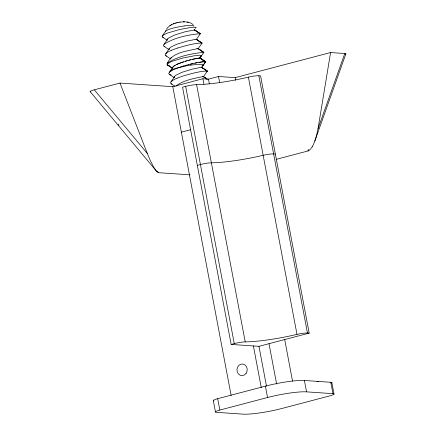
<?xml version="1.0" encoding="UTF-8"?>
<svg xmlns="http://www.w3.org/2000/svg" width="436" height="436" viewBox="0 0 436 436"><rect width="100%" height="100%" fill="white"/><g stroke="black" fill="none" stroke-linecap="round" stroke-linejoin="round"><path stroke-width="0.65" d="M201.835 66.185L203.22 65.22L203.072 64.675L198.227 64.272L188.336 65.427L175.485 68.381L170.83 70.321L170.122 71.063L170.302 71.433M174.302 77.265L174.662 76.305L175.893 75.237L182.079 72.278L192.265 69.122L201.35 67.286L207.34 71.128L203.367 76.763M167.239 39.883L167.604 38.935L168.83 37.856L175.016 34.896L185.202 31.752L194.592 29.904L200.277 33.746L196.44 39.294L195.938 39.496M318.029 128.68L330.581 52.538L344.783 53.508L318.029 128.68L316.307 136.501M308.345 149.265C306.383 154.033 312.399 147.297 312.492 146.174M314.825 141.051L345.846 53.906M165.718 31.011L162.279 35.959L162.159 36.777L167.244 40.314M166.476 29.272C169.277 24.612 175.054 22.934 180.123 22.078M197.704 48.848L198.211 48.647L202.048 43.104L196.058 39.262L186.973 41.098L176.782 44.254L170.596 47.213L169.075 48.778L169.157 49.655M197.306 48.663C186.428 51.394 171.74 52.107 166.934 64.136L167.609 65.057L172.52 68.359M167.604 38.935L163.402 45.431L164.078 46.352L168.988 49.66M169.37 48.282L165.168 54.783L165.844 55.704L170.754 59.002M187.082 60.702L177.387 64.119L174.122 65.88L172.901 66.991L168.694 73.455L169.375 74.376L174.28 77.684M174.662 76.305L170.465 82.807L171.141 83.728L174.956 86.29M203.307 52.827A19.304 1.237 -8 0 0 203.814 52.445L198.129 48.614L203.814 52.445L199.835 58.081M203.22 65.22L205.579 61.792L199.89 57.928L193.644 59.013L185.344 61.253M172.536 68.338L167.844 65.182L167.38 64.435L167.637 63.907L169.773 62.397L172.661 61.122L182.902 58.015L195.181 55.623L199.361 55.219L201.563 55.454L199.971 57.972L192.123 59.405M162.279 35.959L164.481 34.373L167.642 32.994L179.234 29.604L189.889 27.599L194.069 27.196L196.265 27.43L195.252 28.236M200.277 33.746L194.592 29.904L200.277 33.746L199.628 34.139M167.446 63.002C178.068 56.2 191.279 53.612 203.694 52.336M163.909 44.292C174.542 37.501 187.736 34.913 200.157 33.627M165.675 53.644L168.563 51.628L171.724 50.167M169.206 72.316L173.566 69.575L181.338 66.654M170.972 81.668L173.86 79.652L177.016 78.191M201.868 43.268L196.358 39.256L202.048 43.104M207.34 71.128L201.655 67.28L207.34 71.128L206.691 71.509M201.585 55.639L200.871 56.135M173.414 66.463L175.043 65.34M169.931 25.675L170.71 25.195M166.045 30.705L168.291 29.615A14.399 1.957 -10.7 0 1 178.842 26.836L184.106 25.953M194.674 29.948L194.173 30.149M171.076 24.988L171.898 24.547M176.139 64.751L177.398 64.152M204.925 62.163L205.574 61.77L199.895 57.961M204.931 62.19L205.579 61.792L199.89 57.928L205.579 61.792L201.737 67.318L201.23 67.52M174.177 23.571L173.474 23.844M181.932 62.37L183.616 61.798M177.806 47.976C185.676 45.736 193.709 43.257 201.923 42.979M181.343 66.686L183.594 65.956M175.572 23.092L176.357 22.863M183.6 65.989L185.91 65.291M185.921 65.324L188.248 64.664M188.81 60.217L190.499 59.776M330.581 52.538L235.195 77.635L218.518 76.491L208.473 79.134L202.914 78.758L172.781 86.682L119.982 83.074L94.318 89.821L147.297 153.439L150.469 160.911L153.723 167.206L156.54 171.315L158.491 172.694L157.227 171.179M185.66 86.366L182.553 87.184L231.156 344.429L258.957 346.326L309.178 333.115L260.57 75.869L258.848 75.755A8.758 1.188 -10.7 0 0 248.389 77.139A46.717 6.338 -10.7 0 1 196.609 84.649A8.758 1.188 -10.7 0 0 185.66 86.366L234.268 343.606L231.156 344.429M181.376 132.163L190.548 129.748M197.323 165.353L200.429 164.536A8.758 1.188 -10.7 0 1 211.384 162.813A46.717 6.338 -10.7 0 0 263.159 155.309A8.758 1.188 -10.7 0 1 273.617 153.919L275.339 154.039M276.141 159.358L308.317 150.894M213.983 400.929A8.758 1.188 -10.7 0 1 217.689 398.695L265.399 386.143A29.196 3.962 -10.7 0 1 304.404 380.486L330.815 382.29A8.758 1.188 -10.7 0 1 331.562 383.075M316.988 381.783L318.307 381.435M332.968 393.664A8.758 1.188 -10.7 0 1 329.605 395.932L281.896 408.483A29.196 3.962 -10.7 0 1 242.89 414.135L216.479 412.331A8.758 1.188 -10.7 0 1 219.842 410.063L267.546 397.512A29.196 3.962 -10.7 0 1 306.557 391.855L332.968 393.664L330.815 382.29M188.254 64.697L197.045 62.664L204.342 61.639M190.57 64.114L192.837 63.585M177.528 22.563L177.91 22.476M195.006 63.111L197.05 62.686M198.936 62.315L203.361 61.71M179.725 22.138L184.357 21.8L187.731 22.122M202.598 76.687C193.644 78.535 183.916 80.142 176.433 85.663A14.535 3.439 -12.5 0 0 176.155 86.154M204.331 61.601L205.46 61.683L205.04 61.596M183.42 21.805L183.769 21.8M183.965 21.8L184.357 21.8M158.164 172.661L190.096 174.852M234.268 343.606A8.758 1.188 -10.7 0 1 245.217 341.889A46.717 6.338 -10.7 0 0 296.992 334.385A8.758 1.188 -10.7 0 1 307.456 332.995L309.178 333.115M207.22 71.003C199.001 71.281 190.973 73.76 183.104 76A19.288 2.807 -15.6 0 0 177.098 78.186M187.976 22.165L191.11 23.173L193.094 24.634M187.415 22.062L188.308 22.231M169.44 65.727L167.609 65.057M171.201 75.046L169.375 74.376M162.552 37.158L163.184 37.436M167.844 65.182L168.476 65.46M164.078 46.352L164.852 46.723M165.844 55.704L166.623 56.081M171.141 83.728L171.915 84.104M207.318 79.243L203.427 76.638L207.04 79.074M203.814 52.445L198.211 48.647A14.562 0.36 -9.5 0 0 196.985 48.718M206.866 78.949L203.503 76.671A14.562 0.36 -9.5 0 0 202.277 76.741M118.123 124.227L118.968 125.236M156.851 171.653L90.17 91.62M119.982 83.074L147.297 153.439M331.823 382.536L334.02 394.139M258.848 75.755L307.456 332.995M248.389 77.139L296.992 334.385M304.404 380.486L306.557 391.855M235.195 77.635L235.702 80.311M284.708 339.677L292.54 381.118M218.518 76.491L219.646 82.464M269.001 343.682L276.631 384.062M208.473 79.134L209.351 83.777M258.957 346.326L266.461 386.045M265.399 386.143L267.546 397.512M202.914 78.758L203.917 84.061M253.398 345.95L261.278 387.648M196.609 84.649L245.217 341.889M172.781 86.682L231.135 395.512M217.689 398.695L219.842 410.063M213.275 400.482L215.471 412.085M184.106 25.953A14.399 1.957 -10.7 0 1 193.824 26.291M165.74 31.506A14.399 1.957 -10.7 0 1 166.056 30.705M177.338 64.152A14.568 2.692 -16.2 0 1 181.899 62.359M170.776 58.588A14.535 3.439 -12.5 0 1 171.163 57.634M171.8 50.162A19.288 2.807 -15.6 0 1 177.855 47.987M344.898 53.481A8.164 1.106 -10.7 0 1 345.225 54.429M90.775 91.914A8.164 1.106 -10.7 0 1 94.252 89.821M316.236 136.473A42.712 37.534 -86.1 0 1 312.563 146.224M172.602 67.449L172.531 67.907A14.579 3.483 -9.6 0 0 172.694 68.354L172.901 66.991L172.602 67.449M246.057 373.445A5.837 5.134 -86.1 0 0 242.945 364.038A5.837 5.134 -86.1 0 0 237.282 371.946A5.837 5.134 -86.1 0 0 246.057 373.445"/></g></svg>
